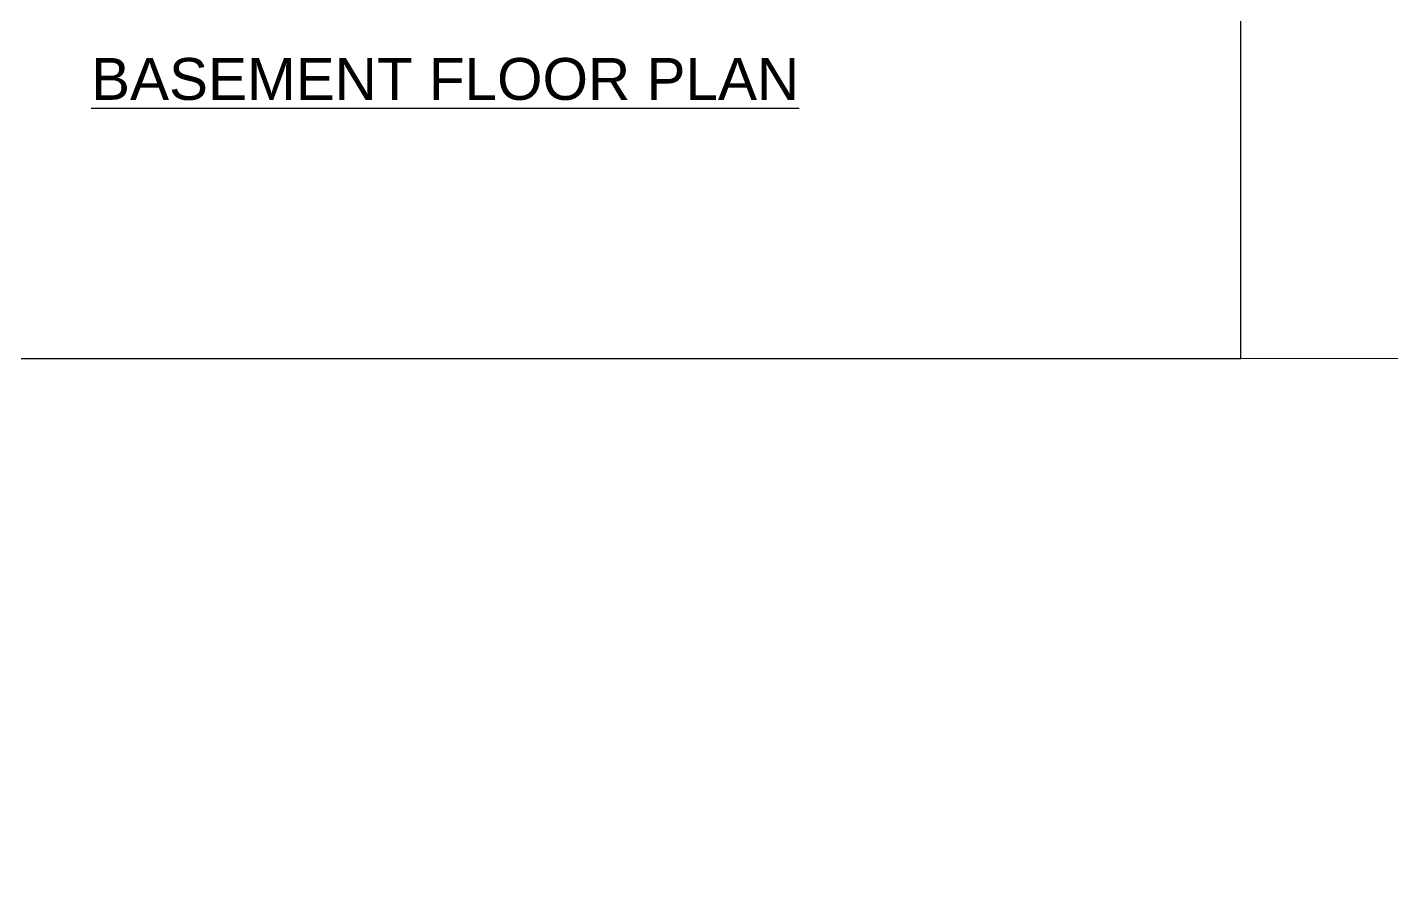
# Model space of a CAD drawing. Header units: metres. Extents: x 0 to 63445, y 32361 to 32804.
# Drawn here: x 63006.71 to 63054.12, y 32657.5 to 32687.42 of the extents above; entities that cross this region are included whole.
import ezdxf

# ---------------------------------------------------------------- set-up
doc = ezdxf.new("R2010")
doc.units = ezdxf.units.M
doc.header["$MEASUREMENT"] = 0
doc.header["$PDMODE"] = 34
doc.header["$PDSIZE"] = -10
doc.layers.get('0').update_dxf_attribs({"lineweight": 25})
doc.layers.add('DIM', color=56, linetype='Continuous', lineweight=20)
doc.layers.add('ELEVATION', color=142, linetype='Continuous', lineweight=9)
doc.layers.add('SPECIAL_PARKING', color=7, linetype='Continuous', plot=False)
doc.layers.add('text', color=65, linetype='Continuous')
doc.styles.get("Standard").update_dxf_attribs({"font": 'arial.ttf', "height": 0.4})
doc.styles.add('TNR', font='times.ttf', dxfattribs={"height": 0.5})
doc.dimstyles.new('ARCHANA', dxfattribs={"dimscale": 0, "dimtxt": 0.5, "dimasz": 0.5, "dimexe": 0, "dimexo": 0, "dimgap": 0, "dimtad": 0, "dimzin": 0, "dimdsep": 46, "dimtxsty": 'TNR', "dimblk": 'ARCHTICK', "dimcen": 0.09, "dimclrd": 36, "dimclre": 36, "dimclrt": 7, "dimadec": 0, "dimazin": 0, "dimtfac": 1, "dimtofl": 0, "dimtmove": 0, "dimatfit": 3, "dimldrblk": 'ARCHTICK', "dimfxl": 1, "dimfrac": 2, "dimtolj": 1, "dimtzin": 0, "dimlwd": -1, "dimlwe": -1, "dimarcsym": 0})

# ---------------------------------------------------------------- blocks, each defined once
blk = doc.blocks.new('_ArchTick')
at = {"color": 0, "linetype": 'ByBlock', "const_width": 0.15}
blk.add_lwpolyline([(-0.5, -0.5), (0.5, 0.5)], dxfattribs=at)
blk = doc.blocks.new('*D876')
at = {"layer": 'Defpoints', "color": 0, "ltscale": 3, "transparency": 16777216}
for p in [(0.832, 32691.245), (63267.277, 32691.245), (0, 32678.494)]:
    blk.add_point(p, dxfattribs=at)
at = {"layer": 'DIM', "ltscale": 3, "transparency": 16777216}
for p, q in [((5.832, 32691.245), (0.832, 32691.245)), ((0.832, 32691.245), (0.832, 32685.264)), ((0.832, 32678.494), (0.832, 32684.475)), ((0, 32678.494), (0.832, 32678.494))]:
    blk.add_line(p, q, dxfattribs=at)
at = {"layer": 'DIM', "ltscale": 3, "transparency": 16777216, "xscale": 0.05, "yscale": 0.05, "zscale": 0.05}
for p, rotation in [((0.832, 32691.245), 90), ((0.832, 32678.494), 270)]:
    blk.add_blockref('_ArchTick', p, dxfattribs=dict(at, rotation=rotation))
at = {"layer": 'DIM', "color": 7, "ltscale": 3, "transparency": 16777216, "insert": (0.832, 32684.87), "char_height": 0.4, "attachment_point": 5, "rotation": 90}
blk.add_mtext('\\A1;{\\H0.6x;12.75}', dxfattribs=at)
blk = doc.blocks.new('*D883')
at = {"layer": 'Defpoints', "color": 0, "ltscale": 3, "transparency": 16777216}
for p in [(0.832, 32670.282), (63267.277, 32670.282), (0, 32657.531)]:
    blk.add_point(p, dxfattribs=at)
at = {"layer": 'DIM', "ltscale": 3, "transparency": 16777216}
for p, q in [((5.832, 32670.282), (0.832, 32670.282)), ((0.832, 32670.282), (0.832, 32664.301)), ((0.832, 32657.531), (0.832, 32663.512)), ((0, 32657.531), (0.832, 32657.531))]:
    blk.add_line(p, q, dxfattribs=at)
at = {"layer": 'DIM', "ltscale": 3, "transparency": 16777216, "xscale": 0.05, "yscale": 0.05, "zscale": 0.05}
for p, rotation in [((0.832, 32670.282), 90), ((0.832, 32657.531), 270)]:
    blk.add_blockref('_ArchTick', p, dxfattribs=dict(at, rotation=rotation))
at = {"layer": 'DIM', "color": 7, "ltscale": 3, "transparency": 16777216, "insert": (0.832, 32663.906), "char_height": 0.4, "attachment_point": 5, "rotation": 90}
blk.add_mtext('\\A1;{\\H0.6x;12.75}', dxfattribs=at)

msp = doc.modelspace()

# ---------------------------------------------------------------- linework, layer by layer
at = {"layer": 'ELEVATION', "ltscale": 20}
msp.add_lwpolyline([(62933.9122, 32675.9187), (63155.3584, 32675.9187), (63155.3584, 32804.4763), (62933.9122, 32804.4763)], close=True, dxfattribs=at)
at = {"layer": 'SPECIAL_PARKING', "color": 2, "ltscale": 0.5}
msp.add_lwpolyline([(62963.109, 32725.9046), (62963.109, 32720.1278), (62959.602, 32720.1278), (62958.4002, 32712.2986), (62963.109, 32712.2986), (62963.109, 32707.4882), (62977.5007, 32707.4882), (62977.5007, 32698.5199), (63001.0857, 32698.5194), (63001.0856, 32675.9187), (63048.8719, 32675.9187), (63048.8719, 32710.147), (63099.0078, 32715.8294), (63099.0078, 32725.675), (63098.6104, 32725.6752), (63090.7094, 32725.682), (63090.4449, 32725.6895), (63084.2161, 32725.7), (63059.0174, 32725.7426), (62971.542, 32725.9046), (62963.109, 32725.9046)], close=True, dxfattribs=at)

# ---------------------------------------------------------------- texts
at = {"layer": 'text'}
msp.add_text('%%UBASEMENT FLOOR PLAN', height=1.453986, dxfattribs=at).set_placement((63008.9257, 32684.8973))

# ---------------------------------------------------------------- dimensions: what is measured, and where the dimension line sits
at = {"layer": 'DIM', "ltscale": 3}
for base, p1, p2, picture, middle in [((0.8318, 32691.2455), (0, 32678.4943), (63267.2772, 32691.2455), '*D876', (0.8318, 32684.8699)), ((0.8318, 32670.2817), (0, 32657.5305), (63267.2772, 32670.2817), '*D883', (0.8318, 32663.9061))]:
    dim = msp.add_linear_dim(base=base, p1=p1, p2=p2, angle=90, text='{\\H0.6x;<>}', dimstyle='ARCHANA', override={"dimscale": 1, "dimtxt": 0.278, "dimasz": 0.05, "dimtxsty": 'Standard', "dimclrd": 256, "dimclre": 256, "dimfxl": 5, "dimfxlon": 1, "dimarcsym": 1}, dxfattribs=at)
    dim.commit()
    dim.dimension.update_dxf_attribs({"geometry": picture, "text_midpoint": middle})

doc.saveas('drawing.dxf')
